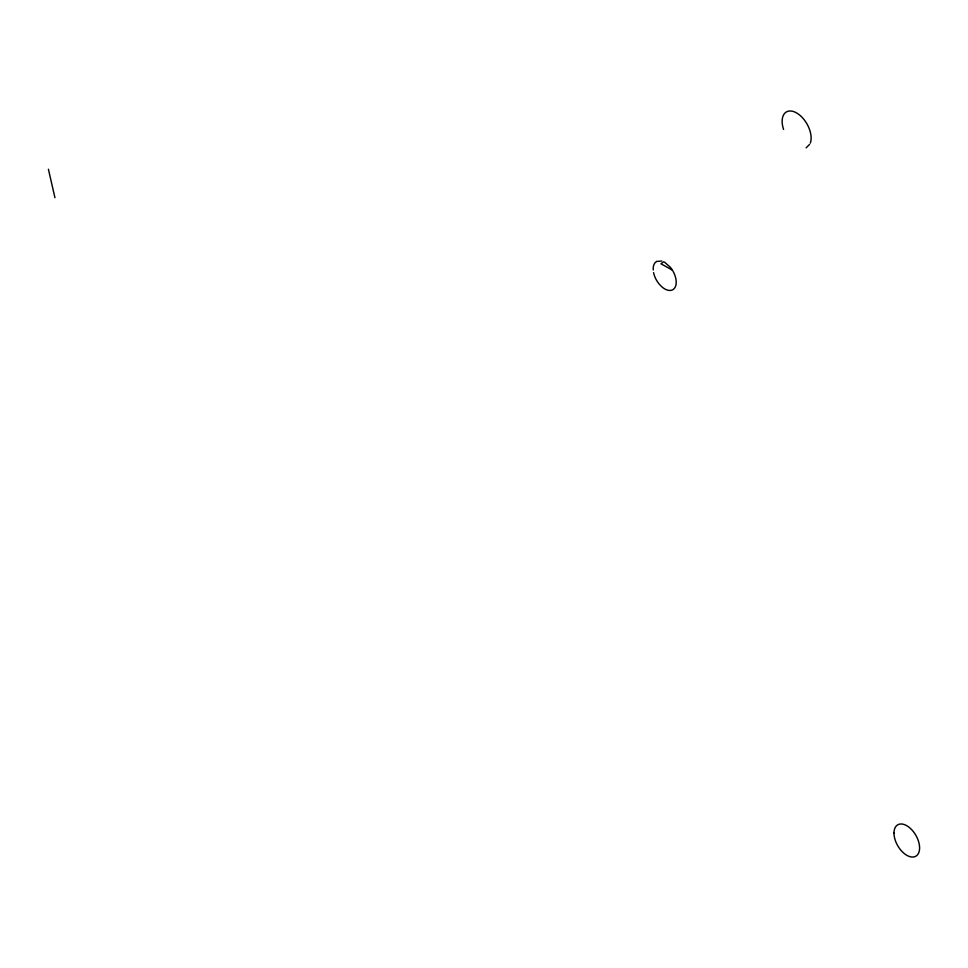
<?xml version="1.0" encoding="UTF-8"?>
<svg xmlns="http://www.w3.org/2000/svg" width="968" height="968" viewBox="0 0 968 968"><rect width="100%" height="100%" fill="white"/><g stroke="black" fill="none" stroke-linecap="round" stroke-linejoin="round"><path stroke-width="1.45" d="M809.55 144.438L806.114 147.838M656.679 261.445L661.713 261.021M672.264 270.048L660.975 263.804L663.491 261.784L664.701 262.292L670.461 267.398L672.845 270.895A16.287 9.402 60 0 1 674.672 288.004A16.287 9.402 60 0 1 661.713 286.722M661.446 286.431L658.93 283.793A16.287 9.402 60 0 1 653.569 272.613M48.4 169.231L54.946 197.714M653.291 269.975L653.17 268.947A16.287 9.402 60 0 1 656.546 261.481M783.584 129.458A20.509 11.846 60 0 1 795.793 112.494A20.509 11.846 60 0 1 810.325 143.107M893.984 833.121A18.114 10.454 60 0 0 913.199 857.019A18.114 10.454 60 0 0 913.199 831.403A18.114 10.454 60 0 0 893.984 833.121"/></g></svg>
